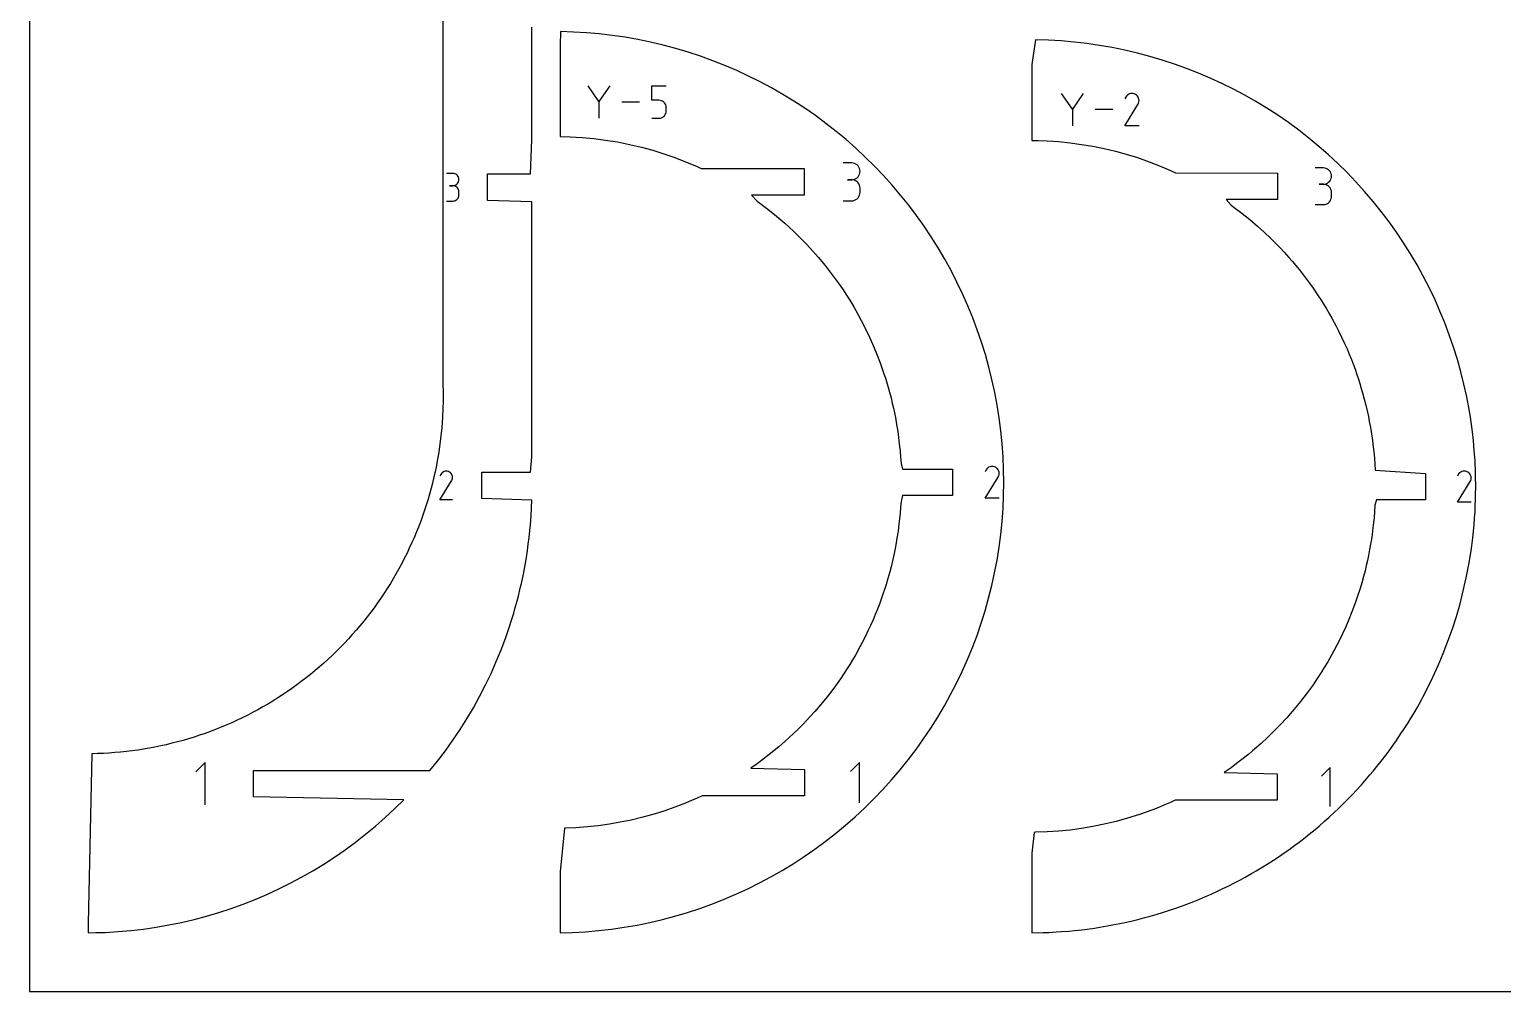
# Model space of a CAD drawing. Extents: x 0 to 1219, y 0 to 609.
# Drawn here: x 0 to 167.4, y 0 to 109.2 of the extents above; entities that cross this region are included whole.
import ezdxf

# ---------------------------------------------------------------- set-up
doc = ezdxf.new("R2010")
doc.units = 0

msp = doc.modelspace()

# ---------------------------------------------------------------- linework, layer by layer
at = {"layer": 'annotation', "color": 1}
for p, q in [((64.701224, 101.070699), (63.472316, 102.847869)), ((65.929902, 102.847869), (64.701224, 101.070699)), ((70.707606, 101.207129), (70.707606, 102.847754)), ((70.707606, 102.847754), (72.34384, 102.847754)), ((64.701224, 101.213714), (64.701224, 99.163453)), ((69.326383, 101.005661), (67.311934, 101.005661)), ((71.525723, 101.207129), (70.707606, 101.207129)), ((71.67262, 101.193998), (71.525723, 101.207129)), ((71.810945, 101.156128), (71.67262, 101.193998)), ((71.938371, 101.095802), (71.810945, 101.156128)), ((72.052575, 101.015304), (71.938371, 101.095802)), ((72.151229, 100.916917), (72.052575, 101.015304)), ((72.232008, 100.802927), (72.151229, 100.916917)), ((72.292587, 100.675616), (72.232008, 100.802927)), ((72.330639, 100.537268), (72.292587, 100.675616)), ((72.34384, 100.390167), (72.330639, 100.537268)), ((118.497817, 100.209083), (117.280125, 101.970033)), ((119.715281, 101.970033), (118.497817, 100.209083)), ((124.449654, 98.319329), (125.947789, 100.731134)), ((124.558397, 101.563991), (124.451943, 101.359783)), ((124.642877, 101.683784), (124.558397, 101.563991)), ((124.744233, 101.783784), (124.642877, 101.683784)), ((124.859384, 101.863189), (124.744233, 101.783784)), ((124.985247, 101.921199), (124.859384, 101.863189)), ((125.118739, 101.957012), (124.985247, 101.921199)), ((125.256777, 101.969829), (125.118739, 101.957012)), ((125.39628, 101.958848), (125.256777, 101.969829)), ((125.534164, 101.923269), (125.39628, 101.958848)), ((125.667347, 101.86229), (125.534164, 101.923269)), ((125.786464, 101.777705), (125.667347, 101.86229)), ((125.667347, 101.86229), (125.667347, 101.86229)), ((125.88606, 101.676203), (125.786464, 101.777705)), ((125.965247, 101.560896), (125.88606, 101.676203)), ((125.947789, 100.731134), (125.94958, 100.73335)), ((125.947789, 100.731134), (125.947789, 100.731134)), ((125.94958, 100.73335), (125.951297, 100.735585)), ((125.951297, 100.735585), (125.952953, 100.737858)), ((125.952953, 100.737858), (125.954557, 100.740187)), ((125.954557, 100.740187), (125.956122, 100.742592)), ((125.956122, 100.742592), (125.957659, 100.74509)), ((125.957659, 100.74509), (125.959178, 100.747702)), ((125.959178, 100.747702), (125.960692, 100.750446)), ((125.960692, 100.750446), (125.962212, 100.75334)), ((125.962212, 100.75334), (126.024069, 100.886154)), ((125.962212, 100.75334), (125.962212, 100.75334)), ((126.023141, 101.434894), (125.965247, 101.560896)), ((126.058856, 101.301308), (126.023141, 101.434894)), ((126.024069, 100.886154), (126.060206, 101.023827)), ((126.071506, 101.163249), (126.058856, 101.301308)), ((126.060206, 101.023827), (126.071506, 101.163249)), ((70.707606, 99.163569), (71.525723, 99.163569)), ((71.525723, 99.163569), (71.672559, 99.176771)), ((71.525723, 99.163569), (71.525723, 99.163569)), ((71.672559, 99.176771), (71.810851, 99.214833)), ((71.810851, 99.214833), (71.938269, 99.275436)), ((71.938269, 99.275436), (72.052479, 99.356262)), ((72.052479, 99.356262), (72.151153, 99.454993)), ((72.151153, 99.454993), (72.231956, 99.569312)), ((72.231956, 99.569312), (72.29256, 99.696899)), ((72.29256, 99.696899), (72.330632, 99.835438)), ((72.330632, 99.835438), (72.34384, 99.98261)), ((72.34384, 99.98261), (72.34384, 100.390167)), ((72.34384, 100.390167), (72.34384, 100.390167)), ((118.497817, 100.350792), (118.497817, 98.319244)), ((123.080762, 100.144638), (121.084699, 100.144638)), ((126.070955, 98.319329), (124.449654, 98.319329)), ((93.423916, 94.090342), (92.467135, 94.090342)), ((93.595995, 94.074897), (93.423916, 94.090342)), ((93.757915, 94.030385), (93.595995, 94.074897)), ((93.906984, 93.959545), (93.757915, 94.030385)), ((94.040508, 93.865114), (93.906984, 93.959545)), ((94.155794, 93.74983), (94.040508, 93.865114)), ((94.250149, 93.61643), (94.155794, 93.74983)), ((48.08911, 92.905271), (47.389499, 92.905271)), ((48.214936, 92.893977), (48.08911, 92.905271)), ((48.333335, 92.86143), (48.214936, 92.893977)), ((48.442336, 92.80963), (48.333335, 92.86143)), ((48.53997, 92.740581), (48.442336, 92.80963)), ((48.624269, 92.656284), (48.53997, 92.740581)), ((48.693262, 92.55874), (48.624269, 92.656284)), ((48.744982, 92.449952), (48.693262, 92.55874)), ((48.777457, 92.331921), (48.744982, 92.449952)), ((48.744982, 91.962299), (48.777457, 92.080788)), ((48.78872, 92.206648), (48.777457, 92.331921)), ((48.777457, 92.080788), (48.78872, 92.206648)), ((48.78872, 92.206648), (48.78872, 92.206648)), ((93.423916, 92.176782), (92.94485, 92.176782)), ((92.94485, 92.176782), (93.423916, 92.176782)), ((93.423916, 92.176782), (93.595995, 92.192231)), ((93.595995, 92.161336), (93.423916, 92.176782)), ((93.423916, 92.176782), (93.423916, 92.176782)), ((93.595995, 92.192231), (93.757915, 92.236768)), ((93.757915, 92.116825), (93.595995, 92.161336)), ((93.757915, 92.236768), (93.906984, 92.307679)), ((93.906984, 92.045985), (93.757915, 92.116825)), ((93.906984, 92.307679), (94.040508, 92.402247)), ((94.040508, 92.402247), (94.155794, 92.517757)), ((94.155794, 92.517757), (94.250149, 92.651494)), ((94.32088, 93.467652), (94.250149, 93.61643)), ((94.250149, 92.651494), (94.32088, 92.800743)), ((94.365293, 93.306234), (94.32088, 93.467652)), ((94.32088, 92.800743), (94.365293, 92.962787)), ((94.380696, 93.134913), (94.365293, 93.306234)), ((94.365293, 92.962787), (94.380696, 93.134913)), ((94.380696, 93.134913), (94.380696, 93.134913)), ((147.012086, 93.518265), (146.08665, 93.518265)), ((147.178528, 93.503325), (147.012086, 93.518265)), ((147.335144, 93.460272), (147.178528, 93.503325)), ((147.479329, 93.391753), (147.335144, 93.460272)), ((147.608479, 93.300415), (147.479329, 93.391753)), ((147.719988, 93.188908), (147.608479, 93.300415)), ((147.811252, 93.059878), (147.719988, 93.188908)), ((147.719988, 91.997197), (147.811252, 92.126553)), ((147.879665, 92.915974), (147.811252, 93.059878)), ((147.811252, 92.126553), (147.879665, 92.270912)), ((147.922624, 92.759844), (147.879665, 92.915974)), ((147.879665, 92.270912), (147.922624, 92.427649)), ((147.937522, 92.594135), (147.922624, 92.759844)), ((147.922624, 92.427649), (147.937522, 92.594135)), ((147.937522, 92.594135), (147.937522, 92.594135)), ((48.08911, 91.50605), (47.73881, 91.50605)), ((47.73881, 91.50605), (48.08911, 91.50605)), ((48.08911, 91.50605), (48.214936, 91.517347)), ((48.214936, 91.494756), (48.08911, 91.50605)), ((48.08911, 91.50605), (48.08911, 91.50605)), ((48.214936, 91.517347), (48.333335, 91.549913)), ((48.333335, 91.462209), (48.214936, 91.494756)), ((48.333335, 91.549913), (48.442336, 91.601764)), ((48.442336, 91.410409), (48.333335, 91.462209)), ((48.442336, 91.601764), (48.53997, 91.670913)), ((48.53997, 91.34136), (48.442336, 91.410409)), ((48.53997, 91.670913), (48.624269, 91.755376)), ((48.624269, 91.257063), (48.53997, 91.34136)), ((48.624269, 91.755376), (48.693262, 91.853166)), ((48.693262, 91.159519), (48.624269, 91.257063)), ((48.693262, 91.853166), (48.744982, 91.962299)), ((48.744982, 91.050731), (48.693262, 91.159519)), ((48.777457, 90.9327), (48.744982, 91.050731)), ((48.78872, 90.807427), (48.777457, 90.9327)), ((48.777457, 90.331804), (48.78872, 90.457128)), ((48.78872, 90.457128), (48.78872, 90.807427)), ((48.78872, 90.807427), (48.78872, 90.807427)), ((94.040508, 91.951554), (93.906984, 92.045985)), ((94.155794, 91.83627), (94.040508, 91.951554)), ((94.250149, 91.70287), (94.155794, 91.83627)), ((94.32088, 91.554092), (94.250149, 91.70287)), ((94.250149, 90.260649), (94.32088, 90.409438)), ((94.365293, 91.392674), (94.32088, 91.554092)), ((94.32088, 90.409438), (94.365293, 90.570894)), ((94.380696, 91.221352), (94.365293, 91.392674)), ((94.365293, 90.570894), (94.380696, 90.742287)), ((94.380696, 90.742287), (94.380696, 91.221352)), ((94.380696, 91.221352), (94.380696, 91.221352)), ((147.012086, 91.667392), (146.548714, 91.667392)), ((146.548714, 91.667392), (147.012086, 91.667392)), ((147.012086, 91.667392), (147.178528, 91.682335)), ((147.178528, 91.652453), (147.012086, 91.667392)), ((147.012086, 91.667392), (147.012086, 91.667392)), ((147.178528, 91.682335), (147.335144, 91.725414)), ((147.335144, 91.609399), (147.178528, 91.652453)), ((147.335144, 91.725414), (147.479329, 91.794001)), ((147.479329, 91.54088), (147.335144, 91.609399)), ((147.479329, 91.794001), (147.608479, 91.885471)), ((147.608479, 91.449543), (147.479329, 91.54088)), ((147.608479, 91.885471), (147.719988, 91.997197)), ((147.719988, 91.338035), (147.608479, 91.449543)), ((147.811252, 91.209006), (147.719988, 91.338035)), ((147.879665, 91.065102), (147.811252, 91.209006)), ((147.922624, 90.908971), (147.879665, 91.065102)), ((147.937522, 90.743263), (147.922624, 90.908971)), ((147.937522, 90.279891), (147.937522, 90.743263)), ((147.937522, 90.743263), (147.937522, 90.743263)), ((47.389499, 89.758506), (48.08911, 89.758506)), ((48.08911, 89.758506), (48.214936, 89.769793)), ((48.08911, 89.758506), (48.08911, 89.758506)), ((48.214936, 89.769793), (48.333335, 89.802324)), ((48.333335, 89.802324), (48.442336, 89.854102)), ((48.442336, 89.854102), (48.53997, 89.92313)), ((48.53997, 89.92313), (48.624269, 90.007411)), ((48.624269, 90.007411), (48.693262, 90.104948)), ((48.693262, 90.104948), (48.744982, 90.213745)), ((48.744982, 90.213745), (48.777457, 90.331804)), ((92.467135, 89.786857), (93.423916, 89.786857)), ((93.423916, 89.786857), (93.595995, 89.802294)), ((93.423916, 89.786857), (93.423916, 89.786857)), ((93.595995, 89.802294), (93.757915, 89.846783)), ((93.757915, 89.846783), (93.906984, 89.917595)), ((93.906984, 89.917595), (94.040508, 90.011996)), ((94.040508, 90.011996), (94.155794, 90.127258)), ((94.155794, 90.127258), (94.250149, 90.260649)), ((146.08665, 89.355762), (147.012086, 89.355762)), ((147.012086, 89.355762), (147.178528, 89.370693)), ((147.012086, 89.355762), (147.012086, 89.355762)), ((147.178528, 89.370693), (147.335144, 89.413724)), ((147.335144, 89.413724), (147.479329, 89.482216)), ((147.479329, 89.482216), (147.608479, 89.573525)), ((147.608479, 89.573525), (147.719988, 89.685011)), ((147.719988, 89.685011), (147.811252, 89.814032)), ((147.811252, 89.814032), (147.879665, 89.957947)), ((147.879665, 89.957947), (147.922624, 90.114114)), ((147.922624, 90.114114), (147.937522, 90.279891)), ((46.732279, 58.725995), (46.637852, 58.544859)), ((46.807214, 58.832254), (46.732279, 58.725995)), ((46.89712, 58.920956), (46.807214, 58.832254)), ((46.999261, 58.99139), (46.89712, 58.920956)), ((47.110904, 59.042846), (46.999261, 58.99139)), ((47.229314, 59.074613), (47.110904, 59.042846)), ((47.351757, 59.085982), (47.229314, 59.074613)), ((47.475498, 59.076242), (47.351757, 59.085982)), ((47.597804, 59.044682), (47.475498, 59.076242)), ((47.71594, 58.990593), (47.597804, 59.044682)), ((47.8216, 58.915564), (47.71594, 58.990593)), ((47.71594, 58.990593), (47.71594, 58.990593)), ((47.909944, 58.82553), (47.8216, 58.915564)), ((47.980185, 58.72325), (47.909944, 58.82553)), ((48.031538, 58.611483), (47.980185, 58.72325)), ((48.063217, 58.49299), (48.031538, 58.611483)), ((108.683621, 59.229739), (108.57876, 59.028586)), ((108.766837, 59.34774), (108.683621, 59.229739)), ((108.866678, 59.446244), (108.766837, 59.34774)), ((108.980106, 59.524461), (108.866678, 59.446244)), ((109.104086, 59.581603), (108.980106, 59.524461)), ((109.235581, 59.616881), (109.104086, 59.581603)), ((109.371554, 59.629506), (109.235581, 59.616881)), ((109.50897, 59.618689), (109.371554, 59.629506)), ((109.644791, 59.583642), (109.50897, 59.618689)), ((109.775982, 59.523576), (109.644791, 59.583642)), ((109.893318, 59.440256), (109.775982, 59.523576)), ((109.775982, 59.523576), (109.775982, 59.523576)), ((109.991423, 59.340273), (109.893318, 59.440256)), ((110.069426, 59.22669), (109.991423, 59.340273)), ((110.126454, 59.102573), (110.069426, 59.22669)), ((110.161634, 58.970985), (110.126454, 59.102573)), ((110.127368, 58.562042), (110.162964, 58.697656)), ((110.174095, 58.834991), (110.161634, 58.970985)), ((110.162964, 58.697656), (110.174095, 58.834991)), ((162.34424, 58.699837), (162.241497, 58.502746)), ((162.425776, 58.815455), (162.34424, 58.699837)), ((162.5236, 58.911969), (162.425776, 58.815455)), ((162.634737, 58.988607), (162.5236, 58.911969)), ((162.756213, 59.044595), (162.634737, 58.988607)), ((162.885053, 59.07916), (162.756213, 59.044595)), ((163.01828, 59.09153), (162.885053, 59.07916)), ((163.15292, 59.080932), (163.01828, 59.09153)), ((163.285999, 59.046593), (163.15292, 59.080932)), ((163.41454, 58.987739), (163.285999, 59.046593)), ((163.529506, 58.906102), (163.41454, 58.987739)), ((163.41454, 58.987739), (163.41454, 58.987739)), ((163.62563, 58.808138), (163.529506, 58.906102)), ((163.702058, 58.69685), (163.62563, 58.808138)), ((163.757934, 58.575239), (163.702058, 58.69685)), ((46.635822, 55.847912), (47.964699, 57.987234)), ((47.964699, 57.987234), (47.966287, 57.9892)), ((47.964699, 57.987234), (47.964699, 57.987234)), ((47.966287, 57.9892), (47.967811, 57.991182)), ((47.967811, 57.991182), (47.969279, 57.993198)), ((47.969279, 57.993198), (47.970702, 57.995264)), ((47.970702, 57.995264), (47.97209, 57.997397)), ((47.97209, 57.997397), (47.973453, 57.999613)), ((47.973453, 57.999613), (47.974801, 58.00193)), ((47.974801, 58.00193), (47.976144, 58.004364)), ((47.976144, 58.004364), (47.977492, 58.006931)), ((47.977492, 58.006931), (48.032361, 58.12474)), ((47.977492, 58.006931), (47.977492, 58.006931)), ((48.032361, 58.12474), (48.064415, 58.246859)), ((48.074438, 58.370528), (48.063217, 58.49299)), ((48.064415, 58.246859), (48.074438, 58.370528)), ((108.576505, 56.033615), (110.052229, 58.409341)), ((110.052229, 58.409341), (110.053993, 58.411524)), ((110.052229, 58.409341), (110.052229, 58.409341)), ((110.053993, 58.411524), (110.055685, 58.413726)), ((110.055685, 58.413726), (110.057316, 58.415964)), ((110.057316, 58.415964), (110.058896, 58.418259)), ((110.058896, 58.418259), (110.060437, 58.420627)), ((110.060437, 58.420627), (110.061951, 58.423089)), ((110.061951, 58.423089), (110.063448, 58.425661)), ((110.063448, 58.425661), (110.064939, 58.428364)), ((110.064939, 58.428364), (110.066436, 58.431215)), ((110.066436, 58.431215), (110.127368, 58.562042)), ((110.066436, 58.431215), (110.066436, 58.431215)), ((162.239287, 55.56826), (163.685208, 57.896007)), ((163.685208, 57.896007), (163.686937, 57.898146)), ((163.685208, 57.896007), (163.685208, 57.896007)), ((163.686937, 57.898146), (163.688594, 57.900303)), ((163.688594, 57.900303), (163.690192, 57.902497)), ((163.690192, 57.902497), (163.69174, 57.904745)), ((163.69174, 57.904745), (163.693251, 57.907066)), ((163.693251, 57.907066), (163.694734, 57.909477)), ((163.694734, 57.909477), (163.6962, 57.911998)), ((163.6962, 57.911998), (163.697662, 57.914646)), ((163.697662, 57.914646), (163.699128, 57.91744)), ((163.699128, 57.91744), (163.75883, 58.045624)), ((163.699128, 57.91744), (163.699128, 57.91744)), ((163.792404, 58.446309), (163.757934, 58.575239)), ((163.75883, 58.045624), (163.793707, 58.178499)), ((163.804613, 58.313061), (163.792404, 58.446309)), ((163.793707, 58.178499), (163.804613, 58.313061)), ((48.073949, 55.847912), (46.635822, 55.847912)), ((110.173552, 56.033615), (108.576505, 56.033615)), ((163.804081, 55.56826), (162.239287, 55.56826)), ((19.978776, 26.000333), (18.911674, 24.932931)), ((19.978776, 21.200333), (19.978776, 26.000333)), ((94.310271, 26.014398), (93.291104, 24.994944)), ((94.310271, 21.430014), (94.310271, 26.014398)), ((147.791114, 25.438127), (146.805118, 24.451853)), ((147.791114, 21.002953), (147.791114, 25.438127))]:
    msp.add_line(p, q, dxfattribs=at)
at = {"layer": 'boundary', "color": 5}
for p, q in [((46.973346, 122.890501), (46.973346, 102.42319)), ((57.081519, 96.696933), (57.08152, 109.48943)), ((60.333594, 108.994757), (60.288522, 107.440904)), ((61.807466, 108.950596), (60.333594, 108.994757)), ((63.279437, 108.863982), (61.807466, 108.950596)), ((64.748305, 108.735006), (63.279437, 108.863982)), ((60.288522, 107.440904), (60.288522, 106.407342)), ((66.21286, 108.56375), (64.748305, 108.735006)), ((67.671868, 108.350362), (66.21286, 108.56375)), ((69.124104, 108.095037), (67.671868, 108.350362)), ((70.568395, 107.797945), (69.124104, 108.095037)), ((72.003528, 107.459378), (70.568395, 107.797945)), ((73.428294, 107.079615), (72.003528, 107.459378)), ((114.308002, 108.06179), (113.882522, 105.252253)), ((115.769011, 108.021082), (114.308002, 108.06179)), ((117.228245, 107.938271), (115.769011, 108.021082)), ((118.684477, 107.813426), (117.228245, 107.938271)), ((120.136507, 107.646677), (118.684477, 107.813426)), ((121.583126, 107.438122), (120.136507, 107.646677)), ((123.023141, 107.187965), (121.583126, 107.438122)), ((124.455333, 106.896411), (123.023141, 107.187965)), ((60.288522, 106.407342), (60.288523, 105.294184)), ((74.841542, 106.658943), (73.428294, 107.079615)), ((76.242084, 106.197726), (74.841542, 106.658943)), ((77.628747, 105.696347), (76.242084, 106.197726)), ((79.000393, 105.155222), (77.628747, 105.696347)), ((125.878536, 106.56369), (124.455333, 106.896411)), ((127.291551, 106.19009), (125.878536, 106.56369)), ((128.693213, 105.775916), (127.291551, 106.19009)), ((130.082359, 105.321509), (128.693213, 105.775916)), ((60.288523, 104.183811), (60.288522, 102.024266)), ((60.288523, 105.294184), (60.288523, 104.183811)), ((80.355871, 104.574798), (79.000393, 105.155222)), ((81.694067, 103.955564), (80.355871, 104.574798)), ((83.013868, 103.298025), (81.694067, 103.955564)), ((113.882522, 105.252253), (113.882523, 101.923379)), ((131.457824, 104.827245), (130.082359, 105.321509)), ((132.818483, 104.293554), (131.457824, 104.827245)), ((134.163183, 103.720851), (132.818483, 104.293554)), ((46.973346, 102.42319), (46.973346, 95.600028)), ((84.314172, 102.602726), (83.013868, 103.298025)), ((85.593901, 101.870251), (84.314172, 102.602726)), ((135.490819, 103.109634), (134.163183, 103.720851)), ((136.80028, 102.460415), (135.490819, 103.109634)), ((138.090494, 101.773706), (136.80028, 102.460415)), ((60.288522, 102.024266), (60.288523, 97.099518)), ((86.851991, 101.101215), (85.593901, 101.870251)), ((88.087399, 100.296246), (86.851991, 101.101215)), ((113.882523, 101.923379), (113.882523, 99.005097)), ((139.360374, 101.0501), (138.090494, 101.773706)), ((140.608873, 100.290183), (139.360374, 101.0501)), ((89.299109, 99.456005), (88.087399, 100.296246)), ((90.486093, 98.581201), (89.299109, 99.456005)), ((113.882523, 99.005097), (113.882522, 96.641116)), ((141.834942, 99.494606), (140.608873, 100.290183)), ((143.03757, 98.664017), (141.834942, 99.494606)), ((60.288523, 97.099518), (61.449737, 97.061616)), ((91.647381, 97.672566), (90.486093, 98.581201)), ((92.782018, 96.730847), (91.647381, 97.672566)), ((144.215762, 97.799101), (143.03757, 98.664017)), ((145.368528, 96.900594), (144.215762, 97.799101)), ((46.973346, 95.600028), (46.977127, 71.947782)), ((56.93152, 92.833666), (57.081519, 96.696933)), ((61.449737, 97.061616), (62.780869, 96.983217)), ((62.780869, 96.983217), (64.120373, 96.858632)), ((64.120373, 96.858632), (65.467113, 96.686784)), ((65.467113, 96.686784), (66.819984, 96.466571)), ((66.819984, 96.466571), (68.177901, 96.196878)), ((68.177901, 96.196878), (69.539776, 95.876524)), ((69.539776, 95.876524), (70.821274, 95.524419)), ((70.821274, 95.524419), (72.079506, 95.132187)), ((93.889036, 95.756826), (92.782018, 96.730847)), ((94.967539, 94.751305), (93.889036, 95.756826)), ((113.882522, 96.641116), (114.624423, 96.626944)), ((114.624423, 96.626944), (115.621539, 96.593666)), ((115.621539, 96.593666), (116.932434, 96.506069)), ((116.932434, 96.506069), (118.2399, 96.374794)), ((118.2399, 96.374794), (119.542545, 96.199977)), ((119.542545, 96.199977), (120.839026, 95.9818)), ((120.839026, 95.9818), (122.12795, 95.720489)), ((122.12795, 95.720489), (123.407995, 95.416318)), ((123.407995, 95.416318), (124.599522, 95.088364)), ((146.494931, 95.969223), (145.368528, 96.900594)), ((147.594012, 95.005783), (146.494931, 95.969223)), ((72.079506, 95.132187), (73.324876, 94.697817)), ((73.324876, 94.697817), (74.556038, 94.221789)), ((74.556038, 94.221789), (75.771722, 93.704578)), ((96.01662, 93.715134), (94.967539, 94.751305)), ((124.599522, 95.088364), (125.765811, 94.727635)), ((125.765811, 94.727635), (126.911056, 94.334499)), ((126.911056, 94.334499), (128.034356, 93.910407)), ((128.034356, 93.910407), (129.13481, 93.456897)), ((148.664865, 94.011059), (147.594012, 95.005783)), ((149.706602, 92.985877), (148.664865, 94.011059)), ((52.027654, 89.833667), (52.027654, 92.833667)), ((52.027654, 92.833667), (56.93152, 92.833666)), ((75.771722, 93.704578), (76.338151, 93.441032)), ((76.338151, 93.441032), (88.038683, 93.441032)), ((88.038683, 93.441032), (88.038683, 90.441032)), ((97.035406, 92.64916), (96.01662, 93.715134)), ((98.023051, 91.554273), (97.035406, 92.64916)), ((129.13481, 93.456897), (129.628267, 93.24696)), ((129.628267, 93.24696), (130.21157, 92.975557)), ((130.21157, 92.975557), (141.803272, 92.939365)), ((141.803272, 92.939365), (141.803272, 89.939365)), ((150.718351, 91.931093), (149.706602, 92.985877)), ((88.038683, 90.441032), (82.04456, 90.441032)), ((82.04456, 90.441032), (82.670623, 89.754125)), ((98.978745, 90.431387), (98.023051, 91.554273)), ((99.901688, 89.28143), (98.978745, 90.431387)), ((151.699287, 90.847599), (150.718351, 91.931093)), ((152.67474, 89.704921), (151.699287, 90.847599)), ((57.081519, 89.683667), (52.027654, 89.833667)), ((57.08152, 83.904612), (57.081519, 89.683667)), ((82.670623, 89.754125), (83.280483, 89.301817)), ((83.280483, 89.301817), (83.743316, 88.958551)), ((83.743316, 88.958551), (84.666949, 88.225322)), ((100.791106, 88.105359), (99.901688, 89.28143)), ((141.803272, 89.939365), (135.964498, 89.939365)), ((135.964498, 89.939365), (136.527167, 89.296317)), ((136.527167, 89.296317), (137.02236, 88.929046)), ((137.02236, 88.929046), (137.599849, 88.500737)), ((153.590552, 88.566184), (152.67474, 89.704921)), ((84.666949, 88.225322), (85.139344, 87.831222)), ((85.139344, 87.831222), (85.812231, 87.253946)), ((85.812231, 87.253946), (86.806284, 86.343091)), ((101.646275, 86.904145), (100.791106, 88.105359)), ((137.599849, 88.500737), (138.647411, 87.669132)), ((138.647411, 87.669132), (139.52143, 86.92234)), ((154.473165, 87.401532), (153.590552, 88.566184)), ((155.321854, 86.211926), (154.473165, 87.401532)), ((86.806284, 86.343091), (87.509402, 85.655425)), ((87.509402, 85.655425), (88.258002, 84.891422)), ((102.466467, 85.678792), (101.646275, 86.904145)), ((103.251029, 84.430314), (102.466467, 85.678792)), ((139.52143, 86.92234), (140.295621, 86.221556)), ((140.295621, 86.221556), (141.040354, 85.515859)), ((141.040354, 85.515859), (141.628552, 84.940576)), ((156.135891, 84.99836), (155.321854, 86.211926)), ((57.086421, 60.712644), (57.08152, 83.904612)), ((88.258002, 84.891422), (88.708408, 84.415692)), ((88.708408, 84.415692), (89.61447, 83.394626)), ((103.999284, 83.159745), (103.251029, 84.430314)), ((141.628552, 84.940576), (142.0988, 84.449847)), ((142.0988, 84.449847), (142.564953, 83.95749)), ((142.564953, 83.95749), (143.096595, 83.358365)), ((156.914634, 83.761839), (156.135891, 84.99836)), ((157.657406, 82.503388), (156.914634, 83.761839)), ((89.61447, 83.394626), (90.422815, 82.422506)), ((90.422815, 82.422506), (91.331843, 81.245204)), ((104.710616, 81.868147), (103.999284, 83.159745)), ((143.096595, 83.358365), (143.471014, 82.936425)), ((143.471014, 82.936425), (144.266623, 81.979603)), ((158.363607, 81.224052), (157.657406, 82.503388)), ((91.331843, 81.245204), (92.00048, 80.315625)), ((105.384438, 80.556586), (104.710616, 81.868147)), ((106.020194, 79.226164), (105.384438, 80.556586)), ((144.266623, 81.979603), (144.889464, 81.175723)), ((144.889464, 81.175723), (145.430127, 80.450703)), ((145.430127, 80.450703), (145.846678, 79.871594)), ((159.032649, 79.924901), (158.363607, 81.224052)), ((92.00048, 80.315625), (92.36639, 79.777382)), ((92.36639, 79.777382), (92.916957, 78.946696)), ((92.916957, 78.946696), (93.197664, 78.493024)), ((106.617346, 77.877966), (106.020194, 79.226164)), ((145.846678, 79.871594), (146.428387, 79.008767)), ((146.428387, 79.008767), (146.77349, 78.488079)), ((159.663982, 78.607006), (159.032649, 79.924901)), ((93.197664, 78.493024), (93.657792, 77.737549)), ((93.657792, 77.737549), (94.134489, 76.897705)), ((107.17541, 76.513125), (106.617346, 77.877966)), ((146.77349, 78.488079), (147.045764, 78.048034)), ((147.045764, 78.048034), (147.320944, 77.596219)), ((147.320944, 77.596219), (147.72919, 76.900174)), ((160.257066, 77.271466), (159.663982, 78.607006)), ((160.811417, 75.919387), (160.257066, 77.271466)), ((94.134489, 76.897705), (94.882616, 75.4868)), ((94.882616, 75.4868), (95.488331, 74.227661)), ((107.693909, 75.132773), (107.17541, 76.513125)), ((147.72919, 76.900174), (147.983675, 76.451834)), ((147.983675, 76.451834), (148.473801, 75.539125)), ((148.473801, 75.539125), (148.732682, 75.040205)), ((161.326568, 74.551896), (160.811417, 75.919387)), ((95.488331, 74.227661), (95.986718, 73.094732)), ((108.172426, 73.738051), (107.693909, 75.132773)), ((108.610551, 72.330126), (108.172426, 73.738051)), ((148.732682, 75.040205), (149.128838, 74.22564)), ((149.128838, 74.22564), (149.425804, 73.593386)), ((161.802109, 73.17013), (161.326568, 74.551896)), ((95.986718, 73.094732), (96.258795, 72.445596)), ((96.258795, 72.445596), (96.65366, 71.407781)), ((109.007933, 70.910151), (108.610551, 72.330126)), ((149.425804, 73.593386), (149.70195, 72.965224)), ((149.70195, 72.965224), (149.96016, 72.35604)), ((149.96016, 72.35604), (150.201284, 71.763177)), ((162.237614, 71.775225), (161.802109, 73.17013)), ((46.977127, 71.947782), (46.976933, 68.87683)), ((96.65366, 71.407781), (97.053028, 70.27123)), ((109.364233, 69.479324), (109.007933, 70.910151)), ((150.201284, 71.763177), (150.42408, 71.175987)), ((150.42408, 71.175987), (150.610396, 70.682164)), ((150.610396, 70.682164), (150.826101, 70.058175)), ((162.632763, 70.368358), (162.237614, 71.775225)), ((162.987186, 68.950682), (162.632763, 70.368358)), ((46.976933, 68.87683), (46.98984, 68.118465)), ((97.053028, 70.27123), (97.293804, 69.538945)), ((97.293804, 69.538945), (97.53024, 68.741298)), ((97.53024, 68.741298), (97.724406, 68.055004)), ((109.679151, 68.038825), (109.364233, 69.479324)), ((150.826101, 70.058175), (151.005444, 69.519004)), ((151.005444, 69.519004), (151.166972, 69.027743)), ((151.166972, 69.027743), (151.32686, 68.485939)), ((163.300624, 67.523389), (162.987186, 68.950682)), ((46.98984, 66.979869), (46.977794, 66.236059)), ((46.98984, 68.118465), (46.998015, 67.608386)), ((46.998015, 67.608386), (46.98984, 66.979869)), ((97.724406, 68.055004), (97.892003, 67.412457)), ((97.892003, 67.412457), (98.036915, 66.80839)), ((109.952445, 66.589849), (109.679151, 68.038825)), ((151.32686, 68.485939), (151.46951, 67.987665)), ((151.46951, 67.987665), (151.667062, 67.279242)), ((151.667062, 67.279242), (151.838351, 66.576166)), ((163.572785, 66.08765), (163.300624, 67.523389)), ((46.977794, 66.236059), (46.92883, 65.228858)), ((98.036915, 66.80839), (98.16881, 66.238274)), ((98.16881, 66.238274), (98.284885, 65.698238)), ((98.284885, 65.698238), (98.383326, 65.184899)), ((110.183862, 65.133596), (109.952445, 66.589849)), ((151.838351, 66.576166), (152.022851, 65.786704)), ((152.022851, 65.786704), (152.132636, 65.279401)), ((152.132636, 65.279401), (152.237733, 64.732763)), ((163.714363, 65.201998), (163.572785, 66.08765)), ((46.843783, 64.058641), (46.716329, 62.811689)), ((46.92883, 65.228858), (46.843783, 64.058641)), ((98.383326, 65.184899), (98.529607, 64.372574)), ((98.529607, 64.372574), (98.625561, 63.803099)), ((98.625561, 63.803099), (98.699746, 63.287756)), ((110.373239, 63.671281), (110.183862, 65.133596)), ((110.520391, 62.204124), (110.373239, 63.671281)), ((152.237733, 64.732763), (152.359546, 64.060323)), ((152.359546, 64.060323), (152.484362, 63.324622)), ((163.803458, 64.644663), (163.714363, 65.201998)), ((163.904975, 63.866388), (163.803458, 64.644663)), ((163.992467, 63.195631), (163.904975, 63.866388)), ((46.716329, 62.811689), (46.546592, 61.54281)), ((98.699746, 63.287756), (98.797248, 62.52363)), ((98.797248, 62.52363), (98.866656, 61.906075)), ((110.625207, 60.733328), (110.520391, 62.204124)), ((152.484362, 63.324622), (152.589973, 62.566047)), ((152.589973, 62.566047), (152.676802, 61.856124)), ((164.054566, 62.582126), (163.992467, 63.195631)), ((164.16381, 61.406719), (164.054566, 62.582126)), ((46.334753, 60.267972), (46.235616, 59.717413)), ((46.468389, 61.010116), (46.334753, 60.267972)), ((46.546592, 61.54281), (46.468389, 61.010116)), ((56.936354, 58.967), (57.086421, 60.712644)), ((98.866656, 61.906075), (98.91991, 61.379032)), ((98.91991, 61.379032), (98.979278, 60.686812)), ((98.979278, 60.686812), (99.025501, 59.966976)), ((110.687606, 59.260124), (110.625207, 60.733328)), ((152.676802, 61.856124), (152.738191, 61.296658)), ((152.738191, 61.296658), (152.807494, 60.561473)), ((152.807494, 60.561473), (152.860158, 59.877176)), ((164.244825, 60.283861), (164.16381, 61.406719)), ((164.307981, 58.822307), (164.244825, 60.283861)), ((46.081032, 58.994089), (45.961105, 58.432923)), ((46.235616, 59.717413), (46.081032, 58.994089)), ((51.402945, 55.967), (51.402945, 58.967)), ((51.402945, 58.967), (56.936354, 58.967)), ((99.025501, 59.966976), (99.197571, 59.331619)), ((99.197571, 59.331619), (104.880543, 59.331619)), ((104.880543, 59.331619), (104.880543, 56.331619)), ((110.707522, 57.785735), (110.687606, 59.260124)), ((152.860158, 59.877176), (152.8953, 59.206191)), ((152.8953, 59.206191), (158.617967, 58.829953)), ((158.617967, 58.829953), (158.617967, 55.829953)), ((164.316856, 58.204406), (164.307981, 58.822307)), ((45.645136, 57.158001), (45.449088, 56.464024)), ((45.785713, 57.725226), (45.645136, 57.158001)), ((45.961105, 58.432923), (45.785713, 57.725226)), ((110.684962, 56.311378), (110.707522, 57.785735)), ((164.324547, 57.660836), (164.316856, 58.204406)), ((164.318206, 56.619098), (164.325348, 57.127485)), ((164.325348, 57.127485), (164.324547, 57.660836)), ((45.288048, 55.893967), (45.071519, 55.212667)), ((45.449088, 56.464024), (45.288048, 55.893967)), ((57.087234, 55.776171), (51.402945, 55.967)), ((56.997918, 54.006954), (57.087234, 55.776171)), ((99.025501, 55.660471), (98.983082, 54.989948)), ((99.199001, 56.331619), (99.025501, 55.660471)), ((104.880543, 56.331619), (99.199001, 56.331619)), ((110.619921, 54.838294), (110.684962, 56.311378)), ((153.052392, 55.829953), (152.881646, 55.223755)), ((158.617967, 55.829953), (153.052392, 55.829953)), ((164.273918, 55.118092), (164.307981, 55.906763)), ((164.307981, 55.906763), (164.318206, 56.619098)), ((44.653394, 53.972933), (44.45204, 53.4039)), ((44.890203, 54.642166), (44.653394, 53.972933)), ((45.071519, 55.212667), (44.890203, 54.642166)), ((56.924607, 52.991286), (56.997918, 54.006954)), ((98.860155, 53.66067), (98.797248, 53.103815)), ((98.927577, 54.333687), (98.860155, 53.66067)), ((98.983082, 54.989948), (98.927577, 54.333687)), ((110.512465, 53.367691), (110.619921, 54.838294)), ((152.774824, 53.790413), (152.721324, 53.261046)), ((152.836393, 54.509763), (152.774824, 53.790413)), ((152.881646, 55.223755), (152.836393, 54.509763)), ((164.139629, 52.987396), (164.196428, 53.774595)), ((164.196428, 53.774595), (164.244825, 54.445367)), ((164.244825, 54.445367), (164.273918, 55.118092)), ((43.97398, 52.180477), (43.69728, 51.534844)), ((44.19516, 52.746507), (43.97398, 52.180477)), ((44.45204, 53.4039), (44.19516, 52.746507)), ((56.777444, 51.537522), (56.85978, 52.350881)), ((56.85978, 52.350881), (56.924607, 52.991286)), ((98.692199, 52.282477), (98.570772, 51.49484)), ((98.797248, 53.103815), (98.692199, 52.282477)), ((110.170683, 50.438819), (110.362683, 51.900794)), ((110.362683, 51.900794), (110.512465, 53.367691)), ((152.6521, 52.645198), (152.554256, 51.878448)), ((152.721324, 53.261046), (152.6521, 52.645198)), ((163.992467, 51.533056), (164.139629, 52.987396)), ((43.160303, 50.339406), (42.900317, 49.783239)), ((43.456558, 50.973162), (43.160303, 50.339406)), ((43.69728, 51.534844), (43.456558, 50.973162)), ((56.588435, 50.088601), (56.680439, 50.793893)), ((56.680439, 50.793893), (56.777444, 51.537522)), ((98.358559, 50.313397), (98.248693, 49.748129)), ((98.473139, 50.932119), (98.358559, 50.313397)), ((98.570772, 51.49484), (98.473139, 50.932119)), ((109.936654, 48.982989), (110.170683, 50.438819)), ((152.383545, 50.792099), (152.274167, 50.181097)), ((152.479597, 51.361988), (152.383545, 50.792099)), ((152.554256, 51.878448), (152.479597, 51.361988)), ((163.795778, 50.035752), (163.872972, 50.616665)), ((163.872972, 50.616665), (163.992467, 51.533056)), ((42.305828, 48.611944), (41.971308, 48.002605)), ((42.58478, 49.161549), (42.305828, 48.611944)), ((42.900317, 49.783239), (42.58478, 49.161549)), ((56.197517, 47.80045), (56.357763, 48.645729)), ((56.357763, 48.645729), (56.459672, 49.283174)), ((56.459672, 49.283174), (56.588435, 50.088601)), ((98.088765, 49.043181), (97.892003, 48.214991)), ((98.248693, 49.748129), (98.088765, 49.043181)), ((109.660762, 47.534503), (109.936654, 48.982989)), ((152.022851, 48.928561), (151.890894, 48.358142)), ((152.149454, 49.522168), (152.022851, 48.928561)), ((152.274167, 50.181097), (152.149454, 49.522168)), ((163.544306, 48.490739), (163.795778, 50.035752)), ((41.673709, 47.460519), (41.320538, 46.863859)), ((41.971308, 48.002605), (41.673709, 47.460519)), ((55.89412, 46.338225), (56.085601, 47.210106)), ((56.085601, 47.210106), (56.197517, 47.80045)), ((97.53024, 46.88615), (97.33247, 46.207696)), ((97.749304, 47.6633), (97.53024, 46.88615)), ((97.892003, 48.214991), (97.749304, 47.6633)), ((109.34326, 46.094569), (109.660762, 47.534503)), ((151.577948, 47.110861), (151.383667, 46.424199)), ((151.745915, 47.753752), (151.577948, 47.110861)), ((151.890894, 48.358142), (151.745915, 47.753752)), ((162.917443, 45.499284), (163.251452, 46.981481)), ((163.251452, 46.981481), (163.544306, 48.490739)), ((40.299301, 45.222059), (39.909865, 44.651869)), ((40.633143, 45.746534), (40.299301, 45.222059)), ((41.004636, 46.330161), (40.633143, 45.746534)), ((41.320538, 46.863859), (41.004636, 46.330161)), ((55.549708, 44.893176), (55.772164, 45.782918)), ((55.772164, 45.782918), (55.89412, 46.338225)), ((97.151302, 45.655099), (96.971999, 45.116153)), ((97.33247, 46.207696), (97.151302, 45.655099)), ((108.984394, 44.664383), (109.34326, 46.094569)), ((151.189003, 45.756428), (150.905876, 44.893444)), ((151.383667, 46.424199), (151.189003, 45.756428)), ((162.542588, 44.039674), (162.917443, 45.499284)), ((39.151446, 43.581034), (38.782873, 43.077247)), ((39.558467, 44.137375), (39.151446, 43.581034)), ((39.909865, 44.651869), (39.558467, 44.137375)), ((55.164538, 43.463936), (55.41774, 44.365352)), ((55.41774, 44.365352), (55.549708, 44.893176)), ((96.570159, 43.998344), (96.3474, 43.411379)), ((96.7801, 44.556237), (96.570159, 43.998344)), ((96.971999, 45.116153), (96.7801, 44.556237)), ((108.584466, 43.245128), (108.984394, 44.664383)), ((150.67158, 44.199295), (150.256752, 43.095783)), ((150.905876, 44.893444), (150.67158, 44.199295)), ((162.127167, 42.600254), (162.542588, 44.039674)), ((37.973353, 42.042783), (37.532399, 41.515417)), ((38.358673, 42.535173), (37.973353, 42.042783)), ((38.782873, 43.077247), (38.358673, 42.535173)), ((54.587086, 41.563805), (54.738942, 42.050153)), ((54.738942, 42.050153), (55.022591, 42.958596)), ((55.022591, 42.958596), (55.164538, 43.463936)), ((95.848245, 42.209329), (95.572225, 41.580933)), ((96.106413, 42.818289), (95.848245, 42.209329)), ((96.3474, 43.411379), (96.106413, 42.818289)), ((108.143817, 41.837989), (108.584466, 43.245128)), ((149.838276, 42.068423), (149.520851, 41.327097)), ((150.256752, 43.095783), (149.838276, 42.068423)), ((161.671555, 41.179911), (162.127167, 42.600254)), ((36.673483, 40.52284), (36.255992, 40.055175)), ((37.130769, 41.035081), (36.673483, 40.52284)), ((37.532399, 41.515417), (37.130769, 41.035081)), ((53.596395, 38.81476), (54.111546, 40.182142)), ((54.111546, 40.182142), (54.587086, 41.563805)), ((95.032199, 40.434294), (94.620466, 39.635436)), ((95.275328, 40.948922), (95.032199, 40.434294)), ((95.572225, 41.580933), (95.275328, 40.948922)), ((107.141825, 39.064705), (107.662799, 40.444127)), ((107.662799, 40.444127), (108.143817, 41.837989)), ((149.520851, 41.327097), (148.888731, 39.981409)), ((161.176106, 39.778229), (161.671555, 41.179911)), ((34.861345, 38.623448), (34.413529, 38.182887)), ((35.349931, 39.104119), (34.861345, 38.623448)), ((35.782829, 39.558515), (35.349931, 39.104119)), ((36.255992, 40.055175), (35.782829, 39.558515)), ((53.042044, 37.462792), (53.596395, 38.81476)), ((94.363114, 39.139478), (93.876023, 38.27438)), ((94.620466, 39.635436), (94.363114, 39.139478)), ((106.581314, 37.700868), (107.141825, 39.064705)), ((148.219659, 38.686351), (147.514324, 37.436554)), ((148.888731, 39.981409), (148.219659, 38.686351)), ((160.641245, 38.395235), (161.176106, 39.778229)), ((32.929874, 36.845068), (32.453741, 36.433775)), ((33.447806, 37.292468), (32.929874, 36.845068)), ((33.910027, 37.718647), (33.447806, 37.292468)), ((34.413529, 38.182887), (33.910027, 37.718647)), ((52.44896, 36.127353), (53.042044, 37.462792)), ((93.197664, 37.134424), (92.916957, 36.680753)), ((93.467898, 37.578113), (93.197664, 37.134424)), ((93.876023, 38.27438), (93.467898, 37.578113)), ((105.981744, 36.353746), (106.581314, 37.700868)), ((147.514324, 37.436554), (147.045764, 36.667233)), ((159.455073, 35.686861), (160.06741, 37.031275)), ((160.06741, 37.031275), (160.641245, 38.395235)), ((30.887159, 35.195217), (30.384827, 34.815166)), ((31.432389, 35.607724), (30.887159, 35.195217)), ((31.92189, 36.003624), (31.432389, 35.607724)), ((32.453741, 36.433775), (31.92189, 36.003624)), ((51.817627, 34.809559), (52.44896, 36.127353)), ((92.141363, 35.510545), (91.577398, 34.723627)), ((92.575504, 36.165567), (92.141363, 35.510545)), ((92.916957, 36.680753), (92.575504, 36.165567)), ((105.343603, 35.024458), (105.981744, 36.353746)), ((146.239427, 35.421399), (145.846678, 34.843677)), ((146.77349, 36.227189), (146.239427, 35.421399)), ((147.045764, 36.667233), (146.77349, 36.227189)), ((158.804746, 34.362653), (159.455073, 35.686861)), ((28.741782, 33.680878), (28.21547, 33.333856)), ((29.312145, 34.056946), (28.741782, 33.680878)), ((29.826753, 34.420694), (29.312145, 34.056946)), ((30.384827, 34.815166), (29.826753, 34.420694)), ((50.442384, 32.231275), (51.148585, 33.510514)), ((51.148585, 33.510514), (51.817627, 34.809559)), ((91.036824, 33.998379), (90.489259, 33.285918)), ((91.577398, 34.723627), (91.036824, 33.998379)), ((103.953783, 32.423794), (104.66743, 33.714114)), ((104.66743, 33.714114), (105.343603, 35.024458)), ((145.188376, 33.928473), (144.420816, 32.929761)), ((145.846678, 34.843677), (145.188376, 33.928473)), ((158.116982, 33.059402), (158.363607, 33.506134)), ((158.363607, 33.506134), (158.804746, 34.362653)), ((25.954756, 31.996062), (25.350995, 31.677302)), ((26.502727, 32.30846), (25.954756, 31.996062)), ((27.095941, 32.646652), (26.502727, 32.30846)), ((27.633383, 32.976552), (27.095941, 32.646652)), ((28.21547, 33.333856), (27.633383, 32.976552)), ((49.699612, 30.972926), (50.442384, 32.231275)), ((89.244168, 31.81552), (88.708408, 31.211756)), ((89.87077, 32.541049), (89.244168, 31.81552)), ((90.489259, 33.285918), (89.87077, 32.541049)), ((103.203249, 31.154572), (103.953783, 32.423794)), ((144.420816, 32.929761), (143.471015, 31.778843)), ((157.392347, 31.777903), (157.657406, 32.226937)), ((157.657406, 32.226937), (158.116982, 33.059402)), ((22.413244, 30.270549), (21.781518, 30.0119)), ((22.989145, 30.528416), (22.413244, 30.270549)), ((23.612166, 30.807381), (22.989145, 30.528416)), ((24.179386, 31.083742), (23.612166, 30.807381)), ((24.793089, 31.382751), (24.179386, 31.083742)), ((25.350995, 31.677302), (24.793089, 31.382751)), ((48.920868, 29.7365), (49.699612, 30.972926)), ((87.903264, 30.365832), (87.188137, 29.657819)), ((88.258002, 30.736026), (87.903264, 30.365832)), ((88.708408, 31.211756), (88.258002, 30.736026)), ((102.416449, 29.907503), (103.203249, 31.154572)), ((142.0988, 30.265419), (141.628552, 29.774689)), ((142.856159, 31.085945), (142.0988, 30.265419)), ((143.471015, 31.778843), (142.856159, 31.085945)), ((156.135891, 29.732218), (156.631435, 30.518985)), ((156.631435, 30.518985), (156.914634, 30.968617)), ((156.914634, 30.968617), (157.392347, 31.777903)), ((17.462783, 28.519215), (16.802668, 28.344269)), ((18.06703, 28.700488), (17.462783, 28.519215)), ((18.721028, 28.896687), (18.06703, 28.700488)), ((19.319168, 29.097455), (18.721028, 28.896687)), ((19.966386, 29.314697), (19.319168, 29.097455)), ((20.557764, 29.534745), (19.966386, 29.314697)), ((21.19756, 29.772808), (20.557764, 29.534745)), ((21.781518, 30.0119), (21.19756, 29.772808)), ((47.258143, 27.333516), (48.106831, 28.523023)), ((48.106831, 28.523023), (48.920868, 29.7365)), ((86.806284, 29.284357), (85.812231, 28.373502)), ((87.188137, 29.657819), (86.806284, 29.284357)), ((100.736739, 27.483945), (101.59406, 28.683621)), ((101.59406, 28.683621), (102.416449, 29.907503)), ((140.662828, 28.830179), (139.941689, 28.169406)), ((141.628552, 29.774689), (140.662828, 28.830179)), ((155.00334, 28.072368), (155.321854, 28.518781)), ((155.321854, 28.518781), (155.834874, 29.283511)), ((155.834874, 29.283511), (156.135891, 29.732218)), ((7.093552, 26.997354), (6.6675, 7.735402)), ((7.722406, 27.017727), (7.093552, 26.997354)), ((8.406517, 27.03989), (7.722406, 27.017727)), ((9.034685, 27.080633), (8.406517, 27.03989)), ((9.717411, 27.124914), (9.034685, 27.080633)), ((10.344214, 27.186), (9.717411, 27.124914)), ((11.024877, 27.252335), (10.344214, 27.186)), ((11.649614, 27.333717), (11.024877, 27.252335)), ((12.327523, 27.422026), (11.649614, 27.333717)), ((12.949524, 27.523628), (12.327523, 27.422026)), ((13.624004, 27.633804), (12.949524, 27.523628)), ((14.242572, 27.75553), (13.624004, 27.633804)), ((14.912927, 27.887447), (14.242572, 27.75553)), ((15.527394, 28.029172), (14.912927, 27.887447)), ((16.192973, 28.182686), (15.527394, 28.029172)), ((16.802668, 28.344269), (16.192973, 28.182686)), ((46.37553, 26.168955), (47.258143, 27.333516)), ((84.032614, 26.898556), (83.170452, 26.244026)), ((85.139344, 27.796224), (84.032614, 26.898556)), ((85.812231, 28.373502), (85.139344, 27.796224)), ((99.845213, 26.30947), (100.736739, 27.483945)), ((138.530953, 26.953683), (137.599849, 26.214527)), ((138.97486, 27.324018), (138.530953, 26.953683)), ((139.941689, 28.169406), (138.97486, 27.324018)), ((153.590552, 26.16477), (154.137511, 26.886435)), ((154.137511, 26.886435), (154.473165, 27.329301)), ((154.473165, 27.329301), (155.00334, 28.072368)), ((45.486685, 25.100333), (46.37553, 26.168955)), ((82.670623, 25.873321), (81.946287, 25.372206)), ((81.946287, 25.372206), (88.070639, 25.222206)), ((83.170452, 26.244026), (82.670623, 25.873321)), ((88.070639, 25.222206), (88.070639, 22.222206)), ((97.962503, 24.04), (98.920209, 25.16117)), ((98.920209, 25.16117), (99.845213, 26.30947)), ((136.527167, 25.418948), (135.759969, 24.888175)), ((137.144344, 25.876691), (136.527167, 25.418948)), ((137.599849, 26.214527), (137.144344, 25.876691)), ((152.674741, 25.026153), (153.238113, 25.726587)), ((153.238113, 25.726587), (153.590552, 26.16477)), ((25.445677, 22.100333), (25.445676, 25.100333)), ((25.445676, 25.100333), (45.486685, 25.100333)), ((96.972895, 22.946886), (97.962503, 24.04)), ((135.759969, 24.888175), (141.754566, 24.72054)), ((141.754566, 24.72054), (141.754566, 21.72054)), ((150.746612, 22.83043), (151.341628, 23.488642)), ((151.341628, 23.488642), (151.726506, 23.914399)), ((151.726506, 23.914399), (152.30589, 24.593695)), ((152.30589, 24.593695), (152.674741, 25.026153)), ((42.520871, 21.779216), (25.445677, 22.100333)), ((41.480152, 20.753471), (42.520871, 21.779216)), ((75.771722, 21.92287), (75.283303, 21.715074)), ((76.415071, 22.222206), (75.771722, 21.92287)), ((88.070639, 22.222206), (76.415071, 22.222206)), ((94.901262, 20.848455), (95.952199, 21.882747)), ((95.952199, 21.882747), (96.972895, 22.946886)), ((149.320182, 21.365427), (149.735894, 21.775146)), ((149.735894, 21.775146), (150.346116, 22.412274)), ((150.346116, 22.412274), (150.746612, 22.83043)), ((40.410305, 19.758137), (41.480152, 20.753471)), ((70.821273, 20.103026), (69.708751, 19.796647)), ((72.079506, 20.495266), (70.821273, 20.103026)), ((73.324875, 20.929626), (72.079506, 20.495266)), ((74.556038, 21.405663), (73.324875, 20.929626)), ((75.283303, 21.715074), (74.556038, 21.405663)), ((93.820958, 19.844875), (94.901262, 20.848455)), ((126.140062, 20.111858), (124.769744, 19.677126)), ((127.512166, 20.602952), (126.140062, 20.111858)), ((128.412583, 20.9511), (127.512166, 20.602952)), ((128.885235, 21.152188), (128.412583, 20.9511)), ((129.628267, 21.468308), (128.885235, 21.152188)), ((130.170372, 21.72054), (129.628267, 21.468308)), ((141.754566, 21.72054), (130.170372, 21.72054)), ((147.625327, 19.754121), (148.26468, 20.348927)), ((148.26468, 20.348927), (148.695175, 20.749428)), ((148.695175, 20.749428), (149.320182, 21.365427)), ((38.186785, 17.861999), (39.312213, 18.794046)), ((39.312213, 18.794046), (40.410305, 19.758137)), ((60.773409, 18.543258), (60.288523, 13.599439)), ((62.072775, 18.596918), (60.773409, 18.543258)), ((63.359342, 18.692403), (62.072775, 18.596918)), ((64.631962, 18.828584), (63.359342, 18.692403)), ((65.889601, 19.004303), (64.631962, 18.828584)), ((67.131152, 19.218358), (65.889601, 19.004303)), ((68.355561, 19.469523), (67.131152, 19.218358)), ((69.708751, 19.796647), (68.355561, 19.469523)), ((91.575871, 17.933154), (92.712194, 18.872842)), ((92.712194, 18.872842), (93.820958, 19.844875)), ((119.542545, 18.515291), (118.2399, 18.34047)), ((120.839026, 18.733467), (119.542545, 18.515291)), ((122.127949, 18.994778), (120.839026, 18.733467)), ((123.485575, 19.320132), (122.127949, 18.994778)), ((124.769744, 19.677126), (123.485575, 19.320132)), ((146.068495, 18.41015), (146.527235, 18.790057)), ((146.527235, 18.790057), (147.180487, 19.363576)), ((147.180487, 19.363576), (147.625327, 19.754121)), ((35.857724, 16.097097), (37.034978, 16.962767)), ((37.034978, 16.962767), (38.186785, 17.861999)), ((89.224403, 16.153933), (90.412954, 17.026601)), ((90.412954, 17.026601), (91.575871, 17.933154)), ((114.148519, 18.074098), (113.882523, 15.712912)), ((114.308575, 18.077782), (114.148519, 18.074098)), ((115.62154, 18.121602), (114.308575, 18.077782)), ((116.932433, 18.209197), (115.62154, 18.121602)), ((118.2399, 18.34047), (116.932433, 18.209197)), ((143.764871, 16.602105), (144.25, 16.958825)), ((144.25, 16.958825), (144.929645, 17.489418)), ((144.929645, 17.489418), (145.401808, 17.858031)), ((145.401808, 17.858031), (146.068495, 18.41015)), ((33.430849, 14.469301), (34.656017, 15.265711)), ((34.656017, 15.265711), (35.857724, 16.097097)), ((86.774338, 14.513119), (88.011188, 15.315873)), ((88.011188, 15.315873), (89.224403, 16.153933)), ((113.882523, 15.712912), (113.882523, 12.7982)), ((141.361453, 14.930573), (141.871039, 15.261817)), ((141.871039, 15.261817), (142.575143, 15.748929)), ((142.575143, 15.748929), (143.072747, 16.09318)), ((143.072747, 16.09318), (143.764871, 16.602105)), ((30.914204, 12.984016), (32.183227, 13.708528)), ((32.183227, 13.708528), (33.430849, 14.469301)), ((60.288523, 13.599439), (60.288523, 11.438239)), ((84.233831, 13.01616), (85.514872, 13.746336)), ((85.514872, 13.746336), (86.774338, 14.513119)), ((138.129226, 12.98018), (138.866219, 13.400933)), ((138.866219, 13.400933), (139.39825, 13.704672)), ((139.39825, 13.704672), (140.124802, 14.147697)), ((140.124802, 14.147697), (140.645872, 14.465427)), ((140.645872, 14.465427), (141.361453, 14.930573)), ((28.316166, 11.646178), (29.62482, 12.296376)), ((29.62482, 12.296376), (30.914204, 12.984016)), ((81.611305, 11.668027), (82.932283, 12.323198)), ((82.932283, 12.323198), (84.233831, 13.01616)), ((113.882523, 12.7982), (113.882523, 9.473319)), ((135.531189, 11.642377), (136.287457, 12.018115)), ((136.287457, 12.018115), (136.839842, 12.292558)), ((136.839842, 12.292558), (137.586748, 12.690879)), ((137.586748, 12.690879), (138.129226, 12.98018)), ((24.285429, 9.925461), (25.645363, 10.460224)), ((25.645363, 10.460224), (26.989309, 11.033959)), ((26.989309, 11.033959), (28.316166, 11.646178)), ((60.288523, 11.438239), (60.288522, 10.327007)), ((60.288522, 10.327007), (60.288522, 9.656713)), ((77.542871, 9.934534), (78.915484, 10.4732)), ((78.915484, 10.4732), (80.272001, 11.051189)), ((80.272001, 11.051189), (81.611305, 11.668027)), ((131.500452, 9.9217), (132.281532, 10.228837)), ((132.281532, 10.228837), (132.860385, 10.456454)), ((132.860385, 10.456454), (133.633755, 10.786596)), ((133.633755, 10.786596), (134.204332, 11.030169)), ((134.204332, 11.030169), (134.969431, 11.383183)), ((134.969431, 11.383183), (135.531189, 11.642377)), ((18.708735, 8.184433), (20.121148, 8.559227)), ((20.121148, 8.559227), (21.522177, 8.974563)), ((21.522177, 8.974563), (22.910659, 9.430101)), ((22.910659, 9.430101), (24.285429, 9.925461)), ((60.288522, 9.656713), (60.288523, 8.615855)), ((60.288523, 8.615855), (60.288523, 6.6675)), ((71.9145, 8.181587), (73.339944, 8.558805)), ((73.339944, 8.558805), (74.753944, 8.976942)), ((74.753944, 8.976942), (76.15531, 9.435643)), ((76.15531, 9.435643), (77.542871, 9.934534)), ((113.882523, 9.473319), (113.882523, 6.6675)), ((125.923757, 8.180721), (126.729922, 8.394637)), ((126.729922, 8.394637), (127.336171, 8.555504)), ((127.336171, 8.555504), (128.136936, 8.792887)), ((128.136936, 8.792887), (128.7372, 8.970831)), ((128.7372, 8.970831), (129.531981, 9.231579)), ((129.531981, 9.231579), (130.125681, 9.426357)), ((130.125681, 9.426357), (130.913896, 9.710358)), ((130.913896, 9.710358), (131.500452, 9.9217)), ((6.6675, 7.735402), (6.6675, 6.6675)), ((7.541593, 6.687381), (8.602423, 6.717963)), ((8.602423, 6.717963), (10.061309, 6.802147)), ((10.061309, 6.802147), (11.517156, 6.928333)), ((11.517156, 6.928333), (12.968763, 7.096415)), ((12.968763, 7.096415), (14.41492, 7.306263)), ((14.41492, 7.306263), (15.854439, 7.557688)), ((15.854439, 7.557688), (17.286098, 7.850495)), ((17.286098, 7.850495), (18.708735, 8.184433)), ((60.288523, 6.6675), (61.715783, 6.708676)), ((61.715783, 6.708676), (63.187906, 6.792642)), ((63.187906, 6.792642), (64.657004, 6.918991)), ((64.657004, 6.918991), (66.121863, 7.087622)), ((66.121863, 7.087622), (67.58125, 7.298389)), ((67.58125, 7.298389), (69.033942, 7.551116)), ((69.033942, 7.551116), (70.478762, 7.845598)), ((70.478762, 7.845598), (71.9145, 8.181587)), ((113.882523, 6.6675), (115.184654, 6.69605)), ((115.184654, 6.69605), (115.817446, 6.714292)), ((115.817446, 6.714292), (116.644753, 6.762029)), ((116.644753, 6.762029), (117.276332, 6.798471)), ((117.276332, 6.798471), (118.102423, 6.870071)), ((118.102423, 6.870071), (118.732178, 6.924654)), ((118.732178, 6.924654), (119.556451, 7.020095)), ((119.556451, 7.020095), (120.183785, 7.092733)), ((120.183785, 7.092733), (121.005637, 7.211984)), ((121.005637, 7.211984), (121.629942, 7.302571)), ((121.629942, 7.302571), (122.448772, 7.445586)), ((122.448772, 7.445586), (123.069462, 7.553994)), ((123.069462, 7.553994), (123.884659, 7.720716)), ((123.884659, 7.720716), (124.501121, 7.846793)), ((124.501121, 7.846793), (125.312105, 8.037151)), ((125.312105, 8.037151), (125.923757, 8.180721)), ((6.6675, 6.6675), (7.541593, 6.687381))]:
    msp.add_line(p, q, dxfattribs=at)
at = {"layer": 'frame', "color": 5}
for p, q in [((0, 609), (0, 0)), ((0, 0), (1219, 0))]:
    msp.add_line(p, q, dxfattribs=at)

doc.saveas('drawing.dxf')
